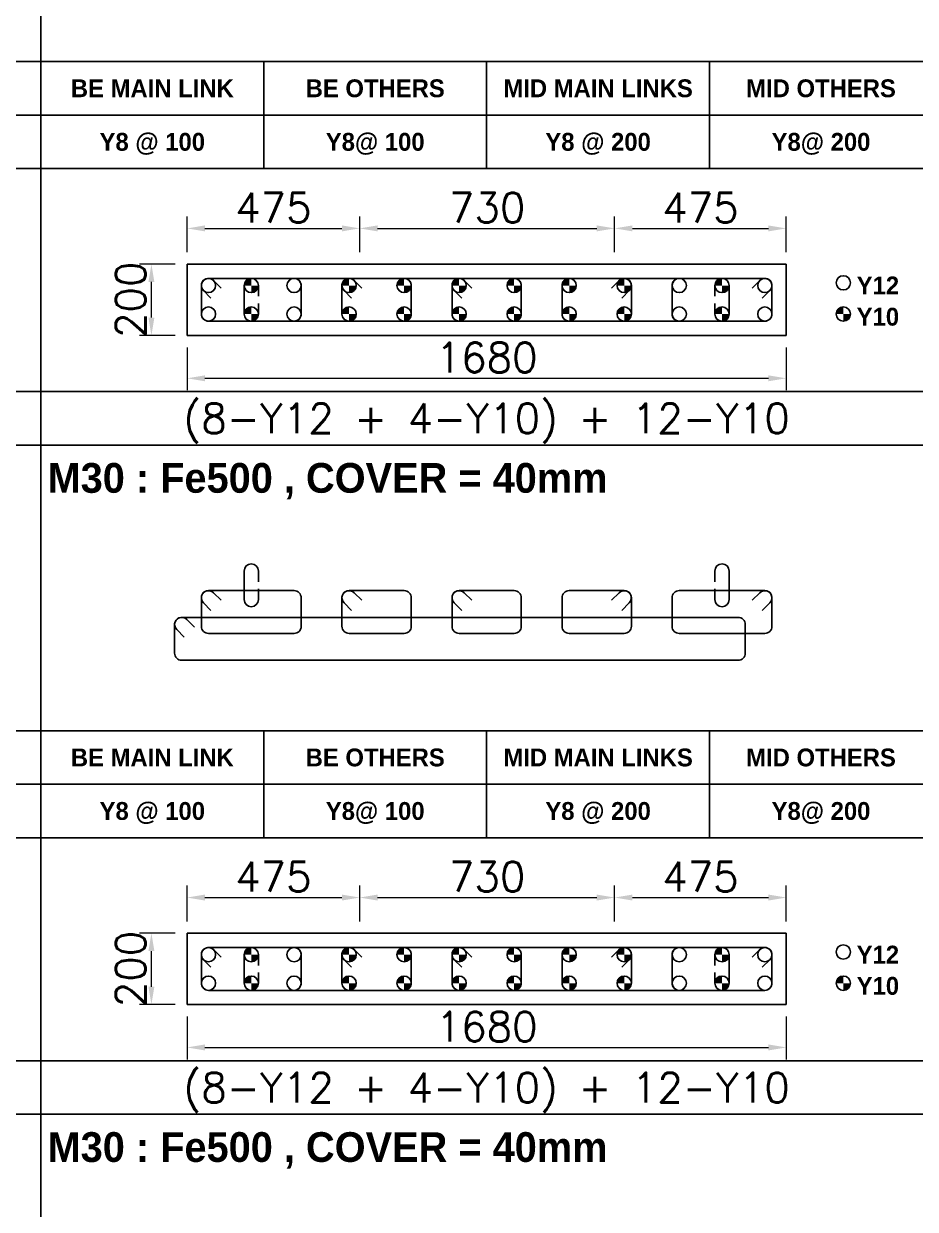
# Model space of a CAD drawing. Header units: millimetres. Extents: x -28707963 to -28231469, y 696001 to 896471.
# Drawn here: x -28322930 to -28315430, y 845748 to 855714 of the extents above; entities that cross this region are included whole.
import ezdxf
from ezdxf.enums import TextEntityAlignment as Align

# ---------------------------------------------------------------- set-up
doc = ezdxf.new("R2010")
doc.units = ezdxf.units.MM
doc.header["$MEASUREMENT"] = 0
doc.header["$PDMODE"] = 34
doc.header["$PDSIZE"] = -8
doc.layers.get('0').update_dxf_attribs({"lineweight": 5})
for name, color, linetype in [('09 COL TEXT-SCH', 2, 'Continuous'), ('14 REINF', 6, 'Continuous'), ('22 TABLE FRAME', 5, 'Continuous'), ('23 STIRRUPS', 5, 'Continuous'), ('TEXT', 4, 'Continuous')]:
    doc.layers.add(name, color=color, linetype=linetype)
doc.layers.add('19 COLUMN', color=1, linetype='Continuous', lineweight=25)
doc.styles.add('adani bold', font='')
doc.styles.add('ROMANS', font='simplex.shx')
doc.styles.get('adani bold').set_extended_font_data('Adani Bold', bold=True)
doc.dimstyles.new('D 50', dxfattribs={"dimscale": 100, "dimtxt": 3, "dimasz": 1.5, "dimexe": 1, "dimexo": 1, "dimgap": 0.5, "dimtad": 1, "dimdec": 0, "dimdsep": 46, "dimtxsty": 'ROMANS', "dimcen": 2.5, "dimclrd": 5, "dimclre": 5, "dimclrt": 4, "dimadec": 0, "dimazin": 0, "dimtfac": 1, "dimtdec": 0, "dimtmove": 0, "dimatfit": 3, "dimfxl": 1, "dimlwd": 0, "dimlwe": 0, "dimarcsym": 0})

# ---------------------------------------------------------------- blocks, each defined once
blk = doc.blocks.new('*D49')
at = {"color": 5, "lineweight": 0, "transparency": 16777216}
for p, q in [((-28321556.1, 847368.4), (-28321556.1, 847008.4)), ((-28316516.1, 847368.4), (-28316516.1, 847008.4)), ((-28321406.1, 847108.4), (-28316666.1, 847108.4))]:
    blk.add_line(p, q, dxfattribs=at)
at = {"color": 5, "transparency": 16777216}
for points in [[(-28321406.1, 847133.4), (-28321406.1, 847083.4), (-28321556.1, 847108.4)], [(-28316666.1, 847083.4), (-28316666.1, 847133.4), (-28316516.1, 847108.4)]]:
    blk.add_solid(points, dxfattribs=at)
at = {"layer": 'Defpoints', "color": 0, "transparency": 16777216}
for p in [(-28321556.1, 847468.4), (-28316516.1, 847468.4), (-28316516.1, 847108.4)]:
    blk.add_point(p, dxfattribs=at)
at = {"color": 4, "transparency": 16777216, "insert": (-28319036.1, 847283.4), "char_height": 250, "attachment_point": 5, "style": 'ROMANS'}
blk.add_mtext('1680', dxfattribs=at)
blk = doc.blocks.new('*D50')
at = {"color": 5, "lineweight": 0, "transparency": 16777216}
for p, q in [((-28321556.1, 852993.4), (-28321556.1, 852633.4)), ((-28316516.1, 852993.4), (-28316516.1, 852633.4)), ((-28321406.1, 852733.4), (-28316666.1, 852733.4))]:
    blk.add_line(p, q, dxfattribs=at)
at = {"color": 5, "transparency": 16777216}
for points in [[(-28321406.1, 852758.4), (-28321406.1, 852708.4), (-28321556.1, 852733.4)], [(-28316666.1, 852708.4), (-28316666.1, 852758.4), (-28316516.1, 852733.4)]]:
    blk.add_solid(points, dxfattribs=at)
at = {"layer": 'Defpoints', "color": 0, "transparency": 16777216}
for p in [(-28321556.1, 853093.4), (-28316516.1, 853093.4), (-28316516.1, 852733.4)]:
    blk.add_point(p, dxfattribs=at)
at = {"color": 4, "transparency": 16777216, "insert": (-28319036.1, 852908.4), "char_height": 250, "attachment_point": 5, "style": 'ROMANS'}
blk.add_mtext('1680', dxfattribs=at)
blk = doc.blocks.new('*D319')
at = {"color": 5, "lineweight": 0, "transparency": 16777216}
for p, q in [((-28321556.1, 848168.4), (-28321556.1, 848468.4)), ((-28320103.8, 848168.4), (-28320103.8, 848468.4)), ((-28321406.1, 848368.4), (-28320253.8, 848368.4))]:
    blk.add_line(p, q, dxfattribs=at)
at = {"color": 5, "transparency": 16777216}
for points in [[(-28321406.1, 848393.4), (-28321406.1, 848343.4), (-28321556.1, 848368.4)], [(-28320253.8, 848343.4), (-28320253.8, 848393.4), (-28320103.8, 848368.4)]]:
    blk.add_solid(points, dxfattribs=at)
at = {"layer": 'Defpoints', "color": 0, "transparency": 16777216}
for p in [(-28320103.8, 848368.4), (-28321556.1, 848068.4), (-28320103.8, 848068.4)]:
    blk.add_point(p, dxfattribs=at)
at = {"color": 4, "transparency": 16777216, "insert": (-28320829.9, 848543.4), "char_height": 250, "attachment_point": 5, "style": 'ROMANS'}
blk.add_mtext('475', dxfattribs=at)
blk = doc.blocks.new('*D320')
at = {"color": 5, "lineweight": 0, "transparency": 16777216}
for p, q in [((-28320103.8, 848168.4), (-28320103.8, 848468.4)), ((-28317959.6, 848168.4), (-28317959.6, 848468.4)), ((-28319953.8, 848368.4), (-28318109.6, 848368.4))]:
    blk.add_line(p, q, dxfattribs=at)
at = {"color": 5, "transparency": 16777216}
for points in [[(-28319953.8, 848393.4), (-28319953.8, 848343.4), (-28320103.8, 848368.4)], [(-28318109.6, 848343.4), (-28318109.6, 848393.4), (-28317959.6, 848368.4)]]:
    blk.add_solid(points, dxfattribs=at)
at = {"layer": 'Defpoints', "color": 0, "transparency": 16777216}
for p in [(-28317959.6, 848368.4), (-28320103.8, 848068.4), (-28317959.6, 848068.4)]:
    blk.add_point(p, dxfattribs=at)
at = {"color": 4, "transparency": 16777216, "insert": (-28319031.7, 848543.4), "char_height": 250, "attachment_point": 5, "style": 'ROMANS'}
blk.add_mtext('730', dxfattribs=at)
blk = doc.blocks.new('*D321')
at = {"color": 5, "lineweight": 0, "transparency": 16777216}
for p, q in [((-28317959.6, 848168.4), (-28317959.6, 848468.4)), ((-28316516.1, 848168.4), (-28316516.1, 848468.4)), ((-28317809.6, 848368.4), (-28316666.1, 848368.4))]:
    blk.add_line(p, q, dxfattribs=at)
at = {"color": 5, "transparency": 16777216}
for points in [[(-28317809.6, 848393.4), (-28317809.6, 848343.4), (-28317959.6, 848368.4)], [(-28316666.1, 848343.4), (-28316666.1, 848393.4), (-28316516.1, 848368.4)]]:
    blk.add_solid(points, dxfattribs=at)
at = {"layer": 'Defpoints', "color": 0, "transparency": 16777216}
for p in [(-28316516.1, 848368.4), (-28317959.6, 848068.4), (-28316516.1, 848068.4)]:
    blk.add_point(p, dxfattribs=at)
at = {"color": 4, "transparency": 16777216, "insert": (-28317237.8, 848543.4), "char_height": 250, "attachment_point": 5, "style": 'ROMANS'}
blk.add_mtext('475', dxfattribs=at)
blk = doc.blocks.new('*D322')
at = {"color": 5, "lineweight": 0, "transparency": 16777216}
for p, q in [((-28321656.1, 848068.4), (-28321956.1, 848068.4)), ((-28321856.1, 847618.4), (-28321856.1, 847918.4)), ((-28321656.1, 847468.4), (-28321956.1, 847468.4))]:
    blk.add_line(p, q, dxfattribs=at)
at = {"color": 5, "transparency": 16777216}
for points in [[(-28321831.1, 847918.4), (-28321881.1, 847918.4), (-28321856.1, 848068.4)], [(-28321881.1, 847618.4), (-28321831.1, 847618.4), (-28321856.1, 847468.4)]]:
    blk.add_solid(points, dxfattribs=at)
at = {"layer": 'Defpoints', "color": 0, "transparency": 16777216}
for p in [(-28321856.1, 848068.4), (-28321556.1, 848068.4), (-28321556.1, 847468.4)]:
    blk.add_point(p, dxfattribs=at)
at = {"color": 4, "transparency": 16777216, "insert": (-28322031.1, 847768.4), "char_height": 250, "attachment_point": 5, "rotation": 90, "style": 'ROMANS'}
blk.add_mtext('200', dxfattribs=at)
blk = doc.blocks.new('*D323')
at = {"color": 5, "lineweight": 0, "transparency": 16777216}
for p, q in [((-28321556.1, 853793.4), (-28321556.1, 854093.4)), ((-28320103.8, 853793.4), (-28320103.8, 854093.4)), ((-28321406.1, 853993.4), (-28320253.8, 853993.4))]:
    blk.add_line(p, q, dxfattribs=at)
at = {"color": 5, "transparency": 16777216}
for points in [[(-28321406.1, 854018.4), (-28321406.1, 853968.4), (-28321556.1, 853993.4)], [(-28320253.8, 853968.4), (-28320253.8, 854018.4), (-28320103.8, 853993.4)]]:
    blk.add_solid(points, dxfattribs=at)
at = {"layer": 'Defpoints', "color": 0, "transparency": 16777216}
for p in [(-28320103.8, 853993.4), (-28321556.1, 853693.4), (-28320103.8, 853693.4)]:
    blk.add_point(p, dxfattribs=at)
at = {"color": 4, "transparency": 16777216, "insert": (-28320829.9, 854168.4), "char_height": 250, "attachment_point": 5, "style": 'ROMANS'}
blk.add_mtext('475', dxfattribs=at)
blk = doc.blocks.new('*D324')
at = {"color": 5, "lineweight": 0, "transparency": 16777216}
for p, q in [((-28320103.8, 853793.4), (-28320103.8, 854093.4)), ((-28317959.6, 853793.4), (-28317959.6, 854093.4)), ((-28319953.8, 853993.4), (-28318109.6, 853993.4))]:
    blk.add_line(p, q, dxfattribs=at)
at = {"color": 5, "transparency": 16777216}
for points in [[(-28319953.8, 854018.4), (-28319953.8, 853968.4), (-28320103.8, 853993.4)], [(-28318109.6, 853968.4), (-28318109.6, 854018.4), (-28317959.6, 853993.4)]]:
    blk.add_solid(points, dxfattribs=at)
at = {"layer": 'Defpoints', "color": 0, "transparency": 16777216}
for p in [(-28317959.6, 853993.4), (-28320103.8, 853693.4), (-28317959.6, 853693.4)]:
    blk.add_point(p, dxfattribs=at)
at = {"color": 4, "transparency": 16777216, "insert": (-28319031.7, 854168.4), "char_height": 250, "attachment_point": 5, "style": 'ROMANS'}
blk.add_mtext('730', dxfattribs=at)
blk = doc.blocks.new('*D325')
at = {"color": 5, "lineweight": 0, "transparency": 16777216}
for p, q in [((-28317959.6, 853793.4), (-28317959.6, 854093.4)), ((-28316516.1, 853793.4), (-28316516.1, 854093.4)), ((-28317809.6, 853993.4), (-28316666.1, 853993.4))]:
    blk.add_line(p, q, dxfattribs=at)
at = {"color": 5, "transparency": 16777216}
for points in [[(-28317809.6, 854018.4), (-28317809.6, 853968.4), (-28317959.6, 853993.4)], [(-28316666.1, 853968.4), (-28316666.1, 854018.4), (-28316516.1, 853993.4)]]:
    blk.add_solid(points, dxfattribs=at)
at = {"layer": 'Defpoints', "color": 0, "transparency": 16777216}
for p in [(-28316516.1, 853993.4), (-28317959.6, 853693.4), (-28316516.1, 853693.4)]:
    blk.add_point(p, dxfattribs=at)
at = {"color": 4, "transparency": 16777216, "insert": (-28317237.8, 854168.4), "char_height": 250, "attachment_point": 5, "style": 'ROMANS'}
blk.add_mtext('475', dxfattribs=at)
blk = doc.blocks.new('*D326')
at = {"color": 5, "lineweight": 0, "transparency": 16777216}
for p, q in [((-28321656.1, 853693.4), (-28321956.1, 853693.4)), ((-28321856.1, 853243.4), (-28321856.1, 853543.4)), ((-28321656.1, 853093.4), (-28321956.1, 853093.4))]:
    blk.add_line(p, q, dxfattribs=at)
at = {"color": 5, "transparency": 16777216}
for points in [[(-28321831.1, 853543.4), (-28321881.1, 853543.4), (-28321856.1, 853693.4)], [(-28321881.1, 853243.4), (-28321831.1, 853243.4), (-28321856.1, 853093.4)]]:
    blk.add_solid(points, dxfattribs=at)
at = {"layer": 'Defpoints', "color": 0, "transparency": 16777216}
for p in [(-28321856.1, 853693.4), (-28321556.1, 853693.4), (-28321556.1, 853093.4)]:
    blk.add_point(p, dxfattribs=at)
at = {"color": 4, "transparency": 16777216, "insert": (-28322031.1, 853393.4), "char_height": 250, "attachment_point": 5, "rotation": 90, "style": 'ROMANS'}
blk.add_mtext('200', dxfattribs=at)

msp = doc.modelspace()

# ---------------------------------------------------------------- hatches: boundary and pattern name
at = {"layer": '14 REINF'}
h = msp.add_hatch(color=6, dxfattribs=at)
edge = h.paths.add_edge_path(flags=0)
edge.add_line((-28321076.1, 853513.4), (-28321016.1, 853513.4))
edge.add_line((-28321016.1, 853513.4), (-28321016.1, 853573.4))
edge.add_arc((-28321016.1, 853513.4), 60, 90, 180)
edge = h.paths.add_edge_path(flags=0)
edge.add_line((-28320956.1, 853513.4), (-28321016.1, 853513.4))
edge.add_line((-28321016.1, 853513.4), (-28321016.1, 853453.4))
edge.add_arc((-28321016.1, 853513.4), 60, 270, 360)
h = msp.add_hatch(color=6, dxfattribs=at)
edge = h.paths.add_edge_path(flags=0)
edge.add_line((-28320253.2, 853513.4), (-28320193.2, 853513.4))
edge.add_line((-28320193.2, 853513.4), (-28320193.2, 853573.4))
edge.add_arc((-28320193.2, 853513.4), 60, 90, 180)
edge = h.paths.add_edge_path(flags=0)
edge.add_line((-28320133.2, 853513.4), (-28320193.2, 853513.4))
edge.add_line((-28320193.2, 853513.4), (-28320193.2, 853453.4))
edge.add_arc((-28320193.2, 853513.4), 60, 270, 360)
h = msp.add_hatch(color=6, dxfattribs=at)
edge = h.paths.add_edge_path(flags=0)
edge.add_line((-28319790.4, 853513.4), (-28319730.4, 853513.4))
edge.add_line((-28319730.4, 853513.4), (-28319730.4, 853573.4))
edge.add_arc((-28319730.4, 853513.4), 60, 90, 180)
edge = h.paths.add_edge_path(flags=0)
edge.add_line((-28319670.4, 853513.4), (-28319730.4, 853513.4))
edge.add_line((-28319730.4, 853513.4), (-28319730.4, 853453.4))
edge.add_arc((-28319730.4, 853513.4), 60, 270, 360)
h = msp.add_hatch(color=6, dxfattribs=at)
edge = h.paths.add_edge_path(flags=0)
edge.add_line((-28319327.5, 853513.4), (-28319267.5, 853513.4))
edge.add_line((-28319267.5, 853513.4), (-28319267.5, 853573.4))
edge.add_arc((-28319267.5, 853513.4), 60, 90, 180)
edge = h.paths.add_edge_path(flags=0)
edge.add_line((-28319207.5, 853513.4), (-28319267.5, 853513.4))
edge.add_line((-28319267.5, 853513.4), (-28319267.5, 853453.4))
edge.add_arc((-28319267.5, 853513.4), 60, 270, 360)
h = msp.add_hatch(color=6, dxfattribs=at)
edge = h.paths.add_edge_path(flags=0)
edge.add_line((-28318864.7, 853513.4), (-28318804.7, 853513.4))
edge.add_line((-28318804.7, 853513.4), (-28318804.7, 853573.4))
edge.add_arc((-28318804.7, 853513.4), 60, 90, 180)
edge = h.paths.add_edge_path(flags=0)
edge.add_line((-28318744.7, 853513.4), (-28318804.7, 853513.4))
edge.add_line((-28318804.7, 853513.4), (-28318804.7, 853453.4))
edge.add_arc((-28318804.7, 853513.4), 60, 270, 360)
h = msp.add_hatch(color=6, dxfattribs=at)
edge = h.paths.add_edge_path(flags=0)
edge.add_line((-28318401.8, 853513.4), (-28318341.8, 853513.4))
edge.add_line((-28318341.8, 853513.4), (-28318341.8, 853573.4))
edge.add_arc((-28318341.8, 853513.4), 60, 90, 180)
edge = h.paths.add_edge_path(flags=0)
edge.add_line((-28318281.8, 853513.4), (-28318341.8, 853513.4))
edge.add_line((-28318341.8, 853513.4), (-28318341.8, 853453.4))
edge.add_arc((-28318341.8, 853513.4), 60, 270, 360)
h = msp.add_hatch(color=6, dxfattribs=at)
edge = h.paths.add_edge_path(flags=0)
edge.add_line((-28317939, 853513.4), (-28317879, 853513.4))
edge.add_line((-28317879, 853513.4), (-28317879, 853573.4))
edge.add_arc((-28317879, 853513.4), 60, 90, 180)
edge = h.paths.add_edge_path(flags=0)
edge.add_line((-28317819, 853513.4), (-28317879, 853513.4))
edge.add_line((-28317879, 853513.4), (-28317879, 853453.4))
edge.add_arc((-28317879, 853513.4), 60, 270, 360)
h = msp.add_hatch(color=6, dxfattribs=at)
edge = h.paths.add_edge_path(flags=0)
edge.add_line((-28317116.1, 853513.4), (-28317056.1, 853513.4))
edge.add_line((-28317056.1, 853513.4), (-28317056.1, 853573.4))
edge.add_arc((-28317056.1, 853513.4), 60, 90, 180)
edge = h.paths.add_edge_path(flags=0)
edge.add_line((-28316996.1, 853513.4), (-28317056.1, 853513.4))
edge.add_line((-28317056.1, 853513.4), (-28317056.1, 853453.4))
edge.add_arc((-28317056.1, 853513.4), 60, 270, 360)
h = msp.add_hatch(color=6, dxfattribs=at)
edge = h.paths.add_edge_path(flags=0)
edge.add_line((-28321076.1, 853273.4), (-28321016.1, 853273.4))
edge.add_line((-28321016.1, 853273.4), (-28321016.1, 853333.4))
edge.add_arc((-28321016.1, 853273.4), 60, 90, 180)
edge = h.paths.add_edge_path(flags=0)
edge.add_line((-28320956.1, 853273.4), (-28321016.1, 853273.4))
edge.add_line((-28321016.1, 853273.4), (-28321016.1, 853213.4))
edge.add_arc((-28321016.1, 853273.4), 60, 270, 360)
h = msp.add_hatch(color=6, dxfattribs=at)
edge = h.paths.add_edge_path(flags=0)
edge.add_line((-28320253.2, 853273.4), (-28320193.2, 853273.4))
edge.add_line((-28320193.2, 853273.4), (-28320193.2, 853333.4))
edge.add_arc((-28320193.2, 853273.4), 60, 90, 180)
edge = h.paths.add_edge_path(flags=0)
edge.add_line((-28320133.2, 853273.4), (-28320193.2, 853273.4))
edge.add_line((-28320193.2, 853273.4), (-28320193.2, 853213.4))
edge.add_arc((-28320193.2, 853273.4), 60, 270, 360)
h = msp.add_hatch(color=6, dxfattribs=at)
edge = h.paths.add_edge_path(flags=0)
edge.add_line((-28319790.4, 853273.4), (-28319730.4, 853273.4))
edge.add_line((-28319730.4, 853273.4), (-28319730.4, 853333.4))
edge.add_arc((-28319730.4, 853273.4), 60, 90, 180)
edge = h.paths.add_edge_path(flags=0)
edge.add_line((-28319670.4, 853273.4), (-28319730.4, 853273.4))
edge.add_line((-28319730.4, 853273.4), (-28319730.4, 853213.4))
edge.add_arc((-28319730.4, 853273.4), 60, 270, 360)
h = msp.add_hatch(color=6, dxfattribs=at)
edge = h.paths.add_edge_path(flags=0)
edge.add_line((-28319327.5, 853273.4), (-28319267.5, 853273.4))
edge.add_line((-28319267.5, 853273.4), (-28319267.5, 853333.4))
edge.add_arc((-28319267.5, 853273.4), 60, 90, 180)
edge = h.paths.add_edge_path(flags=0)
edge.add_line((-28319207.5, 853273.4), (-28319267.5, 853273.4))
edge.add_line((-28319267.5, 853273.4), (-28319267.5, 853213.4))
edge.add_arc((-28319267.5, 853273.4), 60, 270, 360)
h = msp.add_hatch(color=6, dxfattribs=at)
edge = h.paths.add_edge_path(flags=0)
edge.add_line((-28318864.7, 853273.4), (-28318804.7, 853273.4))
edge.add_line((-28318804.7, 853273.4), (-28318804.7, 853333.4))
edge.add_arc((-28318804.7, 853273.4), 60, 90, 180)
edge = h.paths.add_edge_path(flags=0)
edge.add_line((-28318744.7, 853273.4), (-28318804.7, 853273.4))
edge.add_line((-28318804.7, 853273.4), (-28318804.7, 853213.4))
edge.add_arc((-28318804.7, 853273.4), 60, 270, 360)
h = msp.add_hatch(color=6, dxfattribs=at)
edge = h.paths.add_edge_path(flags=0)
edge.add_line((-28318401.8, 853273.4), (-28318341.8, 853273.4))
edge.add_line((-28318341.8, 853273.4), (-28318341.8, 853333.4))
edge.add_arc((-28318341.8, 853273.4), 60, 90, 180)
edge = h.paths.add_edge_path(flags=0)
edge.add_line((-28318281.8, 853273.4), (-28318341.8, 853273.4))
edge.add_line((-28318341.8, 853273.4), (-28318341.8, 853213.4))
edge.add_arc((-28318341.8, 853273.4), 60, 270, 360)
h = msp.add_hatch(color=6, dxfattribs=at)
edge = h.paths.add_edge_path(flags=0)
edge.add_line((-28317939, 853273.4), (-28317879, 853273.4))
edge.add_line((-28317879, 853273.4), (-28317879, 853333.4))
edge.add_arc((-28317879, 853273.4), 60, 90, 180)
edge = h.paths.add_edge_path(flags=0)
edge.add_line((-28317819, 853273.4), (-28317879, 853273.4))
edge.add_line((-28317879, 853273.4), (-28317879, 853213.4))
edge.add_arc((-28317879, 853273.4), 60, 270, 360)
h = msp.add_hatch(color=6, dxfattribs=at)
edge = h.paths.add_edge_path(flags=0)
edge.add_line((-28317116.1, 853273.4), (-28317056.1, 853273.4))
edge.add_line((-28317056.1, 853273.4), (-28317056.1, 853333.4))
edge.add_arc((-28317056.1, 853273.4), 60, 90, 180)
edge = h.paths.add_edge_path(flags=0)
edge.add_line((-28316996.1, 853273.4), (-28317056.1, 853273.4))
edge.add_line((-28317056.1, 853273.4), (-28317056.1, 853213.4))
edge.add_arc((-28317056.1, 853273.4), 60, 270, 360)
h = msp.add_hatch(color=6, dxfattribs=at)
edge = h.paths.add_edge_path(flags=0)
edge.add_line((-28316096.1, 853273.4), (-28316036.1, 853273.4))
edge.add_line((-28316036.1, 853273.4), (-28316036.1, 853333.4))
edge.add_arc((-28316036.1, 853273.4), 60, 90, 180)
edge = h.paths.add_edge_path(flags=0)
edge.add_line((-28315976.1, 853273.4), (-28316036.1, 853273.4))
edge.add_line((-28316036.1, 853273.4), (-28316036.1, 853213.4))
edge.add_arc((-28316036.1, 853273.4), 60, 270, 360)
h = msp.add_hatch(color=6, dxfattribs=at)
edge = h.paths.add_edge_path(flags=0)
edge.add_line((-28321076.1, 847888.4), (-28321016.1, 847888.4))
edge.add_line((-28321016.1, 847888.4), (-28321016.1, 847948.4))
edge.add_arc((-28321016.1, 847888.4), 60, 90, 180)
edge = h.paths.add_edge_path(flags=0)
edge.add_line((-28320956.1, 847888.4), (-28321016.1, 847888.4))
edge.add_line((-28321016.1, 847888.4), (-28321016.1, 847828.4))
edge.add_arc((-28321016.1, 847888.4), 60, 270, 360)
h = msp.add_hatch(color=6, dxfattribs=at)
edge = h.paths.add_edge_path(flags=0)
edge.add_line((-28320253.2, 847888.4), (-28320193.2, 847888.4))
edge.add_line((-28320193.2, 847888.4), (-28320193.2, 847948.4))
edge.add_arc((-28320193.2, 847888.4), 60, 90, 180)
edge = h.paths.add_edge_path(flags=0)
edge.add_line((-28320133.2, 847888.4), (-28320193.2, 847888.4))
edge.add_line((-28320193.2, 847888.4), (-28320193.2, 847828.4))
edge.add_arc((-28320193.2, 847888.4), 60, 270, 360)
h = msp.add_hatch(color=6, dxfattribs=at)
edge = h.paths.add_edge_path(flags=0)
edge.add_line((-28319790.4, 847888.4), (-28319730.4, 847888.4))
edge.add_line((-28319730.4, 847888.4), (-28319730.4, 847948.4))
edge.add_arc((-28319730.4, 847888.4), 60, 90, 180)
edge = h.paths.add_edge_path(flags=0)
edge.add_line((-28319670.4, 847888.4), (-28319730.4, 847888.4))
edge.add_line((-28319730.4, 847888.4), (-28319730.4, 847828.4))
edge.add_arc((-28319730.4, 847888.4), 60, 270, 360)
h = msp.add_hatch(color=6, dxfattribs=at)
edge = h.paths.add_edge_path(flags=0)
edge.add_line((-28319327.5, 847888.4), (-28319267.5, 847888.4))
edge.add_line((-28319267.5, 847888.4), (-28319267.5, 847948.4))
edge.add_arc((-28319267.5, 847888.4), 60, 90, 180)
edge = h.paths.add_edge_path(flags=0)
edge.add_line((-28319207.5, 847888.4), (-28319267.5, 847888.4))
edge.add_line((-28319267.5, 847888.4), (-28319267.5, 847828.4))
edge.add_arc((-28319267.5, 847888.4), 60, 270, 360)
h = msp.add_hatch(color=6, dxfattribs=at)
edge = h.paths.add_edge_path(flags=0)
edge.add_line((-28318864.7, 847888.4), (-28318804.7, 847888.4))
edge.add_line((-28318804.7, 847888.4), (-28318804.7, 847948.4))
edge.add_arc((-28318804.7, 847888.4), 60, 90, 180)
edge = h.paths.add_edge_path(flags=0)
edge.add_line((-28318744.7, 847888.4), (-28318804.7, 847888.4))
edge.add_line((-28318804.7, 847888.4), (-28318804.7, 847828.4))
edge.add_arc((-28318804.7, 847888.4), 60, 270, 360)
h = msp.add_hatch(color=6, dxfattribs=at)
edge = h.paths.add_edge_path(flags=0)
edge.add_line((-28318401.8, 847888.4), (-28318341.8, 847888.4))
edge.add_line((-28318341.8, 847888.4), (-28318341.8, 847948.4))
edge.add_arc((-28318341.8, 847888.4), 60, 90, 180)
edge = h.paths.add_edge_path(flags=0)
edge.add_line((-28318281.8, 847888.4), (-28318341.8, 847888.4))
edge.add_line((-28318341.8, 847888.4), (-28318341.8, 847828.4))
edge.add_arc((-28318341.8, 847888.4), 60, 270, 360)
h = msp.add_hatch(color=6, dxfattribs=at)
edge = h.paths.add_edge_path(flags=0)
edge.add_line((-28317939, 847888.4), (-28317879, 847888.4))
edge.add_line((-28317879, 847888.4), (-28317879, 847948.4))
edge.add_arc((-28317879, 847888.4), 60, 90, 180)
edge = h.paths.add_edge_path(flags=0)
edge.add_line((-28317819, 847888.4), (-28317879, 847888.4))
edge.add_line((-28317879, 847888.4), (-28317879, 847828.4))
edge.add_arc((-28317879, 847888.4), 60, 270, 360)
h = msp.add_hatch(color=6, dxfattribs=at)
edge = h.paths.add_edge_path(flags=0)
edge.add_line((-28317116.1, 847888.4), (-28317056.1, 847888.4))
edge.add_line((-28317056.1, 847888.4), (-28317056.1, 847948.4))
edge.add_arc((-28317056.1, 847888.4), 60, 90, 180)
edge = h.paths.add_edge_path(flags=0)
edge.add_line((-28316996.1, 847888.4), (-28317056.1, 847888.4))
edge.add_line((-28317056.1, 847888.4), (-28317056.1, 847828.4))
edge.add_arc((-28317056.1, 847888.4), 60, 270, 360)
h = msp.add_hatch(color=6, dxfattribs=at)
edge = h.paths.add_edge_path(flags=0)
edge.add_line((-28321076.1, 847648.4), (-28321016.1, 847648.4))
edge.add_line((-28321016.1, 847648.4), (-28321016.1, 847708.4))
edge.add_arc((-28321016.1, 847648.4), 60, 90, 180)
edge = h.paths.add_edge_path(flags=0)
edge.add_line((-28320956.1, 847648.4), (-28321016.1, 847648.4))
edge.add_line((-28321016.1, 847648.4), (-28321016.1, 847588.4))
edge.add_arc((-28321016.1, 847648.4), 60, 270, 360)
h = msp.add_hatch(color=6, dxfattribs=at)
edge = h.paths.add_edge_path(flags=0)
edge.add_line((-28320253.2, 847648.4), (-28320193.2, 847648.4))
edge.add_line((-28320193.2, 847648.4), (-28320193.2, 847708.4))
edge.add_arc((-28320193.2, 847648.4), 60, 90, 180)
edge = h.paths.add_edge_path(flags=0)
edge.add_line((-28320133.2, 847648.4), (-28320193.2, 847648.4))
edge.add_line((-28320193.2, 847648.4), (-28320193.2, 847588.4))
edge.add_arc((-28320193.2, 847648.4), 60, 270, 360)
h = msp.add_hatch(color=6, dxfattribs=at)
edge = h.paths.add_edge_path(flags=0)
edge.add_line((-28319790.4, 847648.4), (-28319730.4, 847648.4))
edge.add_line((-28319730.4, 847648.4), (-28319730.4, 847708.4))
edge.add_arc((-28319730.4, 847648.4), 60, 90, 180)
edge = h.paths.add_edge_path(flags=0)
edge.add_line((-28319670.4, 847648.4), (-28319730.4, 847648.4))
edge.add_line((-28319730.4, 847648.4), (-28319730.4, 847588.4))
edge.add_arc((-28319730.4, 847648.4), 60, 270, 360)
h = msp.add_hatch(color=6, dxfattribs=at)
edge = h.paths.add_edge_path(flags=0)
edge.add_line((-28319327.5, 847648.4), (-28319267.5, 847648.4))
edge.add_line((-28319267.5, 847648.4), (-28319267.5, 847708.4))
edge.add_arc((-28319267.5, 847648.4), 60, 90, 180)
edge = h.paths.add_edge_path(flags=0)
edge.add_line((-28319207.5, 847648.4), (-28319267.5, 847648.4))
edge.add_line((-28319267.5, 847648.4), (-28319267.5, 847588.4))
edge.add_arc((-28319267.5, 847648.4), 60, 270, 360)
h = msp.add_hatch(color=6, dxfattribs=at)
edge = h.paths.add_edge_path(flags=0)
edge.add_line((-28318864.7, 847648.4), (-28318804.7, 847648.4))
edge.add_line((-28318804.7, 847648.4), (-28318804.7, 847708.4))
edge.add_arc((-28318804.7, 847648.4), 60, 90, 180)
edge = h.paths.add_edge_path(flags=0)
edge.add_line((-28318744.7, 847648.4), (-28318804.7, 847648.4))
edge.add_line((-28318804.7, 847648.4), (-28318804.7, 847588.4))
edge.add_arc((-28318804.7, 847648.4), 60, 270, 360)
h = msp.add_hatch(color=6, dxfattribs=at)
edge = h.paths.add_edge_path(flags=0)
edge.add_line((-28318401.8, 847648.4), (-28318341.8, 847648.4))
edge.add_line((-28318341.8, 847648.4), (-28318341.8, 847708.4))
edge.add_arc((-28318341.8, 847648.4), 60, 90, 180)
edge = h.paths.add_edge_path(flags=0)
edge.add_line((-28318281.8, 847648.4), (-28318341.8, 847648.4))
edge.add_line((-28318341.8, 847648.4), (-28318341.8, 847588.4))
edge.add_arc((-28318341.8, 847648.4), 60, 270, 360)
h = msp.add_hatch(color=6, dxfattribs=at)
edge = h.paths.add_edge_path(flags=0)
edge.add_line((-28317939, 847648.4), (-28317879, 847648.4))
edge.add_line((-28317879, 847648.4), (-28317879, 847708.4))
edge.add_arc((-28317879, 847648.4), 60, 90, 180)
edge = h.paths.add_edge_path(flags=0)
edge.add_line((-28317819, 847648.4), (-28317879, 847648.4))
edge.add_line((-28317879, 847648.4), (-28317879, 847588.4))
edge.add_arc((-28317879, 847648.4), 60, 270, 360)
h = msp.add_hatch(color=6, dxfattribs=at)
edge = h.paths.add_edge_path(flags=0)
edge.add_line((-28317116.1, 847648.4), (-28317056.1, 847648.4))
edge.add_line((-28317056.1, 847648.4), (-28317056.1, 847708.4))
edge.add_arc((-28317056.1, 847648.4), 60, 90, 180)
edge = h.paths.add_edge_path(flags=0)
edge.add_line((-28316996.1, 847648.4), (-28317056.1, 847648.4))
edge.add_line((-28317056.1, 847648.4), (-28317056.1, 847588.4))
edge.add_arc((-28317056.1, 847648.4), 60, 270, 360)
h = msp.add_hatch(color=6, dxfattribs=at)
edge = h.paths.add_edge_path(flags=0)
edge.add_line((-28316096.1, 847648.4), (-28316036.1, 847648.4))
edge.add_line((-28316036.1, 847648.4), (-28316036.1, 847708.4))
edge.add_arc((-28316036.1, 847648.4), 60, 90, 180)
edge = h.paths.add_edge_path(flags=0)
edge.add_line((-28315976.1, 847648.4), (-28316036.1, 847648.4))
edge.add_line((-28316036.1, 847648.4), (-28316036.1, 847588.4))
edge.add_arc((-28316036.1, 847648.4), 60, 270, 360)

# ---------------------------------------------------------------- linework, layer by layer
at = {"layer": '14 REINF', "color": 6}
for centre in [(-28321376.1, 853513.4), (-28321016.1, 853513.4), (-28320656.1, 853513.4), (-28320193.2, 853513.4), (-28319730.4, 853513.4), (-28319267.5, 853513.4), (-28318804.7, 853513.4), (-28318341.8, 853513.4), (-28317879, 853513.4), (-28317416.1, 853513.4), (-28317056.1, 853513.4), (-28316696.1, 853513.4), (-28316036.1, 853535.9), (-28321376.1, 853273.4), (-28321016.1, 853273.4), (-28320656.1, 853273.4), (-28320193.2, 853273.4), (-28319730.4, 853273.4), (-28319267.5, 853273.4), (-28318804.7, 853273.4), (-28318341.8, 853273.4), (-28317879, 853273.4), (-28317416.1, 853273.4), (-28317056.1, 853273.4), (-28316696.1, 853273.4), (-28316036.1, 853273.4), (-28321376.1, 847888.4), (-28321016.1, 847888.4), (-28320656.1, 847888.4), (-28320193.2, 847888.4), (-28319730.4, 847888.4), (-28319267.5, 847888.4), (-28318804.7, 847888.4), (-28318341.8, 847888.4), (-28317879, 847888.4), (-28317416.1, 847888.4), (-28317056.1, 847888.4), (-28316696.1, 847888.4), (-28316036.1, 847910.9), (-28321376.1, 847648.4), (-28321016.1, 847648.4), (-28320656.1, 847648.4), (-28320193.2, 847648.4), (-28319730.4, 847648.4), (-28319267.5, 847648.4), (-28318804.7, 847648.4), (-28318341.8, 847648.4), (-28317879, 847648.4), (-28317416.1, 847648.4), (-28317056.1, 847648.4), (-28316696.1, 847648.4), (-28316036.1, 847648.4)]:
    msp.add_circle(centre, 60, dxfattribs=at)
at = {"layer": '19 COLUMN', "color": 4}
for points in [[(-28316516.1, 853693.4), (-28321556.1, 853693.4)], [(-28321556.1, 853693.4), (-28321556.1, 853093.4)], [(-28316516.1, 853093.4), (-28316516.1, 853693.4)], [(-28321556.1, 853093.4), (-28316516.1, 853093.4)], [(-28316516.1, 848068.4), (-28321556.1, 848068.4)], [(-28321556.1, 848068.4), (-28321556.1, 847468.4)], [(-28316516.1, 847468.4), (-28316516.1, 848068.4)], [(-28321556.1, 847468.4), (-28316516.1, 847468.4)]]:
    msp.add_lwpolyline(points, dxfattribs=at)
at = {"layer": '22 TABLE FRAME', "color": 5, "linetype": 'Continuous'}
for p, q in [((-28322786.1, 863421.2), (-28322786.1, 788796.2)), ((-28330286.1, 855396.2), (-28245536.1, 855396.2)), ((-28320911.1, 855396.2), (-28320911.1, 854496.2)), ((-28319036.1, 855396.2), (-28319036.1, 854496.2)), ((-28317161.1, 855396.2), (-28317161.1, 854496.2)), ((-28330286.1, 854946.2), (-28245536.1, 854946.2)), ((-28330286.1, 854496.2), (-28245536.1, 854496.2)), ((-28330286.1, 852621.2), (-28245536.1, 852621.2)), ((-28334786.1, 852171.2), (-28245536.1, 852171.2)), ((-28330286.1, 849771.2), (-28245536.1, 849771.2)), ((-28320911.1, 849771.2), (-28320911.1, 848871.2)), ((-28319036.1, 849771.2), (-28319036.1, 848871.2)), ((-28317161.1, 849771.2), (-28317161.1, 848871.2)), ((-28330286.1, 849321.2), (-28245536.1, 849321.2)), ((-28330286.1, 848871.2), (-28245536.1, 848871.2)), ((-28330286.1, 846996.2), (-28245536.1, 846996.2)), ((-28334786.1, 846546.2), (-28245536.1, 846546.2))]:
    msp.add_line(p, q, dxfattribs=at)
at = {"layer": '23 STIRRUPS', "color": 5}
for points in [[(-28321354.9, 853407.3), (-28321418.5, 853470.9, -0.668178), (-28321376.1, 853573.4), (-28316696.1, 853573.4, -0.414214), (-28316636.1, 853513.4), (-28316636.1, 853273.4, -0.414214), (-28316696.1, 853213.4), (-28321376.1, 853213.4, -0.414214), (-28321436.1, 853273.4), (-28321436.1, 853513.4, -0.668179), (-28321333.7, 853555.8), (-28321270, 853492.1)], [(-28321354.9, 853407.3), (-28321418.5, 853470.9, -0.668178), (-28321376.1, 853573.4), (-28320656.1, 853573.4, -0.414214), (-28320596.1, 853513.4), (-28320596.1, 853273.4, -0.414214), (-28320656.1, 853213.4), (-28321376.1, 853213.4, -0.414214), (-28321436.1, 853273.4), (-28321436.1, 853513.4, -0.668179), (-28321333.7, 853555.8), (-28321270, 853492.1)], [(-28320956.1, 853363.4), (-28320956.1, 853273.4, -1), (-28321076.1, 853273.4), (-28321076.1, 853513.4, -1), (-28320956.1, 853513.4), (-28320956.1, 853423.4)], [(-28320172.1, 853407.3), (-28320235.7, 853470.9, -0.668359), (-28320193.2, 853573.4), (-28319730.4, 853573.4, -0.41425), (-28319670.4, 853513.4), (-28319670.4, 853273.4, -0.41425), (-28319730.4, 853213.4), (-28320193.2, 853213.4, -0.41436), (-28320253.2, 853273.4), (-28320253.2, 853513.4, -0.668179), (-28320150.8, 853555.8), (-28320087.2, 853492.1)], [(-28319246.3, 853407.3), (-28319310, 853470.9, -0.668314), (-28319267.5, 853573.4), (-28318804.7, 853573.4, -0.414323), (-28318744.7, 853513.4), (-28318744.7, 853273.4, -0.414323), (-28318804.7, 853213.4), (-28319267.5, 853213.4, -0.414323), (-28319327.5, 853273.4), (-28319327.5, 853513.4, -0.668179), (-28319225.1, 853555.8), (-28319161.5, 853492.1)], [(-28317985, 853492.1), (-28317921.4, 853555.8, -0.668179), (-28317819, 853513.4), (-28317819, 853273.4, -0.41436), (-28317879, 853213.4), (-28318341.8, 853213.4, -0.41425), (-28318401.8, 853273.4), (-28318401.8, 853513.4, -0.41425), (-28318341.8, 853573.4), (-28317879, 853573.4, -0.668359), (-28317836.5, 853470.9), (-28317900.1, 853407.3)], [(-28316802.2, 853492.1), (-28316738.5, 853555.8, -0.668179), (-28316636.1, 853513.4), (-28316636.1, 853273.4, -0.414214), (-28316696.1, 853213.4), (-28317416.1, 853213.4, -0.414214), (-28317476.1, 853273.4), (-28317476.1, 853513.4, -0.414214), (-28317416.1, 853573.4), (-28316696.1, 853573.4, -0.668178), (-28316653.7, 853470.9), (-28316717.3, 853407.3)], [(-28317116.1, 853423.4), (-28317116.1, 853513.4, -1), (-28316996.1, 853513.4), (-28316996.1, 853273.4, -1), (-28317116.1, 853273.4), (-28317116.1, 853363.4)], [(-28320956.1, 850963.4), (-28320956.1, 850873.4, -1), (-28321076.1, 850873.4), (-28321076.1, 851113.4, -1), (-28320956.1, 851113.4), (-28320956.1, 851023.4)], [(-28317116.1, 851023.4), (-28317116.1, 851113.4, -1), (-28316996.1, 851113.4), (-28316996.1, 850873.4, -1), (-28317116.1, 850873.4), (-28317116.1, 850963.4)], [(-28321354.9, 850782.3), (-28321418.5, 850845.9, -0.668178), (-28321376.1, 850948.4), (-28320656.1, 850948.4, -0.414214), (-28320596.1, 850888.4), (-28320596.1, 850648.4, -0.414214), (-28320656.1, 850588.4), (-28321376.1, 850588.4, -0.414214), (-28321436.1, 850648.4), (-28321436.1, 850888.4, -0.668179), (-28321333.7, 850930.8), (-28321270, 850867.1)], [(-28320172.1, 850782.3), (-28320235.7, 850845.9, -0.668359), (-28320193.2, 850948.4), (-28319730.4, 850948.4, -0.41425), (-28319670.4, 850888.4), (-28319670.4, 850648.4, -0.41425), (-28319730.4, 850588.4), (-28320193.2, 850588.4, -0.41436), (-28320253.2, 850648.4), (-28320253.2, 850888.4, -0.668179), (-28320150.8, 850930.8), (-28320087.2, 850867.1)], [(-28319246.3, 850782.3), (-28319310, 850845.9, -0.668314), (-28319267.5, 850948.4), (-28318804.7, 850948.4, -0.414323), (-28318744.7, 850888.4), (-28318744.7, 850648.4, -0.414323), (-28318804.7, 850588.4), (-28319267.5, 850588.4, -0.414323), (-28319327.5, 850648.4), (-28319327.5, 850888.4, -0.668179), (-28319225.1, 850930.8), (-28319161.5, 850867.1)], [(-28317985, 850867.1), (-28317921.4, 850930.8, -0.668179), (-28317819, 850888.4), (-28317819, 850648.4, -0.41436), (-28317879, 850588.4), (-28318341.8, 850588.4, -0.41425), (-28318401.8, 850648.4), (-28318401.8, 850888.4, -0.41425), (-28318341.8, 850948.4), (-28317879, 850948.4, -0.668359), (-28317836.5, 850845.9), (-28317900.1, 850782.3)], [(-28316802.2, 850867.1), (-28316738.5, 850930.8, -0.668179), (-28316636.1, 850888.4), (-28316636.1, 850648.4, -0.414214), (-28316696.1, 850588.4), (-28317416.1, 850588.4, -0.414214), (-28317476.1, 850648.4), (-28317476.1, 850888.4, -0.414214), (-28317416.1, 850948.4), (-28316696.1, 850948.4, -0.668178), (-28316653.7, 850845.9), (-28316717.3, 850782.3)], [(-28321579.9, 850557.3), (-28321643.5, 850620.9, -0.668178), (-28321601.1, 850723.4), (-28316921.1, 850723.4, -0.414214), (-28316861.1, 850663.4), (-28316861.1, 850423.4, -0.414214), (-28316921.1, 850363.4), (-28321601.1, 850363.4, -0.414214), (-28321661.1, 850423.4), (-28321661.1, 850663.4, -0.668179), (-28321558.7, 850705.8), (-28321495, 850642.1)], [(-28321354.9, 847782.3), (-28321418.5, 847845.9, -0.668178), (-28321376.1, 847948.4), (-28316696.1, 847948.4, -0.414214), (-28316636.1, 847888.4), (-28316636.1, 847648.4, -0.414214), (-28316696.1, 847588.4), (-28321376.1, 847588.4, -0.414214), (-28321436.1, 847648.4), (-28321436.1, 847888.4, -0.668179), (-28321333.7, 847930.8), (-28321270, 847867.1)], [(-28321354.9, 847782.3), (-28321418.5, 847845.9, -0.668178), (-28321376.1, 847948.4), (-28320656.1, 847948.4, -0.414214), (-28320596.1, 847888.4), (-28320596.1, 847648.4, -0.414214), (-28320656.1, 847588.4), (-28321376.1, 847588.4, -0.414214), (-28321436.1, 847648.4), (-28321436.1, 847888.4, -0.668179), (-28321333.7, 847930.8), (-28321270, 847867.1)], [(-28320956.1, 847738.4), (-28320956.1, 847648.4, -1), (-28321076.1, 847648.4), (-28321076.1, 847888.4, -1), (-28320956.1, 847888.4), (-28320956.1, 847798.4)], [(-28320172.1, 847782.3), (-28320235.7, 847845.9, -0.668359), (-28320193.2, 847948.4), (-28319730.4, 847948.4, -0.41425), (-28319670.4, 847888.4), (-28319670.4, 847648.4, -0.41425), (-28319730.4, 847588.4), (-28320193.2, 847588.4, -0.41436), (-28320253.2, 847648.4), (-28320253.2, 847888.4, -0.668179), (-28320150.8, 847930.8), (-28320087.2, 847867.1)], [(-28319246.3, 847782.3), (-28319310, 847845.9, -0.668314), (-28319267.5, 847948.4), (-28318804.7, 847948.4, -0.414323), (-28318744.7, 847888.4), (-28318744.7, 847648.4, -0.414323), (-28318804.7, 847588.4), (-28319267.5, 847588.4, -0.414323), (-28319327.5, 847648.4), (-28319327.5, 847888.4, -0.668179), (-28319225.1, 847930.8), (-28319161.5, 847867.1)], [(-28317985, 847867.1), (-28317921.4, 847930.8, -0.668179), (-28317819, 847888.4), (-28317819, 847648.4, -0.41436), (-28317879, 847588.4), (-28318341.8, 847588.4, -0.41425), (-28318401.8, 847648.4), (-28318401.8, 847888.4, -0.41425), (-28318341.8, 847948.4), (-28317879, 847948.4, -0.668359), (-28317836.5, 847845.9), (-28317900.1, 847782.3)], [(-28316802.2, 847867.1), (-28316738.5, 847930.8, -0.668179), (-28316636.1, 847888.4), (-28316636.1, 847648.4, -0.414214), (-28316696.1, 847588.4), (-28317416.1, 847588.4, -0.414214), (-28317476.1, 847648.4), (-28317476.1, 847888.4, -0.414214), (-28317416.1, 847948.4), (-28316696.1, 847948.4, -0.668178), (-28316653.7, 847845.9), (-28316717.3, 847782.3)], [(-28317116.1, 847798.4), (-28317116.1, 847888.4, -1), (-28316996.1, 847888.4), (-28316996.1, 847648.4, -1), (-28317116.1, 847648.4), (-28317116.1, 847738.4)]]:
    msp.add_lwpolyline(points, format="xyb", dxfattribs=at)

# ---------------------------------------------------------------- texts
at = {"layer": '09 COL TEXT-SCH', "color": 3, "linetype": 'Continuous', "style": 'ROMANS'}
for p in [(-28319036.1, 852396.2), (-28319036.1, 846771.2)]:
    msp.add_text('(8-Y12 + 4-Y10) + 12-Y10', height=250, dxfattribs=at).set_placement(p, align=Align.MIDDLE_CENTER)
at = {"layer": 'TEXT', "style": 'adani bold'}
for s, p in [('BE MAIN LINK', (-28321848.6, 855171.2)), ('BE OTHERS', (-28319973.6, 855171.2)), ('MID MAIN LINKS', (-28318098.6, 855171.2)), ('MID OTHERS', (-28316223.6, 855171.2)), ('Y8 @ 100', (-28321848.6, 854721.2)), ('Y8@ 100', (-28319973.6, 854721.2)), ('Y8 @ 200', (-28318098.6, 854721.2)), ('Y8@ 200', (-28316223.6, 854721.2)), ('BE MAIN LINK', (-28321848.6, 849546.2)), ('BE OTHERS', (-28319973.6, 849546.2)), ('MID MAIN LINKS', (-28318098.6, 849546.2)), ('MID OTHERS', (-28316223.6, 849546.2)), ('Y8 @ 100', (-28321848.6, 849096.2)), ('Y8@ 100', (-28319973.6, 849096.2)), ('Y8 @ 200', (-28318098.6, 849096.2)), ('Y8@ 200', (-28316223.6, 849096.2))]:
    msp.add_text(s, height=150, dxfattribs=at).set_placement(p, align=Align.MIDDLE_CENTER)
for s, p in [('Y12', (-28315923.6, 853513.7)), ('Y10', (-28315923.6, 853251.2)), ('Y12', (-28315923.6, 847888.7)), ('Y10', (-28315923.6, 847626.2))]:
    msp.add_text(s, height=150, dxfattribs=at).set_placement(p, align=Align.MIDDLE_LEFT)
at = {"layer": 'TEXT', "lineweight": 40, "style": 'adani bold'}
for p in [(-28322729.8, 851771.2), (-28322729.8, 846146.2)]:
    msp.add_text('M30 : Fe500 , COVER = 40mm', height=250, dxfattribs=at).set_placement(p)

# ---------------------------------------------------------------- dimensions: what is measured, and where the dimension line sits
for p1, p2, distance, text, override, picture, middle in [((-28321556.1, 853693.4), (-28320103.8, 853693.4), 300, '475', {"dimtxt": 2.5, "dimtxsty": 'ROMANS'}, '*D323', (-28320829.9, 854168.4)), ((-28320103.8, 853693.4), (-28317959.6, 853693.4), 300, '730', {"dimtxt": 2.5, "dimtxsty": 'ROMANS'}, '*D324', (-28319031.7, 854168.4)), ((-28317959.6, 853693.4), (-28316516.1, 853693.4), 300, '475', {"dimtxt": 2.5, "dimtxsty": 'ROMANS'}, '*D325', (-28317237.8, 854168.4)), ((-28321556.1, 853093.4), (-28316516.1, 853093.4), -360, '1680', {"dimtxt": 2.5}, '*D50', (-28319036.1, 852908.4)), ((-28321556.1, 848068.4), (-28320103.8, 848068.4), 300, '475', {"dimtxt": 2.5, "dimtxsty": 'ROMANS'}, '*D319', (-28320829.9, 848543.4)), ((-28320103.8, 848068.4), (-28317959.6, 848068.4), 300, '730', {"dimtxt": 2.5, "dimtxsty": 'ROMANS'}, '*D320', (-28319031.7, 848543.4)), ((-28317959.6, 848068.4), (-28316516.1, 848068.4), 300, '475', {"dimtxt": 2.5, "dimtxsty": 'ROMANS'}, '*D321', (-28317237.8, 848543.4)), ((-28321556.1, 847468.4), (-28316516.1, 847468.4), -360, '1680', {"dimtxt": 2.5}, '*D49', (-28319036.1, 847283.4))]:
    dim = msp.add_aligned_dim(p1=p1, p2=p2, distance=distance, text=text, dimstyle='D 50', override=override)
    dim.commit()
    dim.dimension.update_dxf_attribs({"geometry": picture, "text_midpoint": middle})
for base, p1, p2, picture, middle in [((-28321856.1, 853693.4), (-28321556.1, 853093.4), (-28321556.1, 853693.4), '*D326', (-28321856.1, 853393.4)), ((-28321856.1, 848068.4), (-28321556.1, 847468.4), (-28321556.1, 848068.4), '*D322', (-28321856.1, 847768.4))]:
    dim = msp.add_linear_dim(base=base, p1=p1, p2=p2, angle=90, text='200', dimstyle='D 50', override={"dimtxt": 2.5})
    dim.commit()
    dim.dimension.update_dxf_attribs({"geometry": picture, "text_midpoint": middle, "dimtype": 161})

doc.saveas('drawing.dxf')
